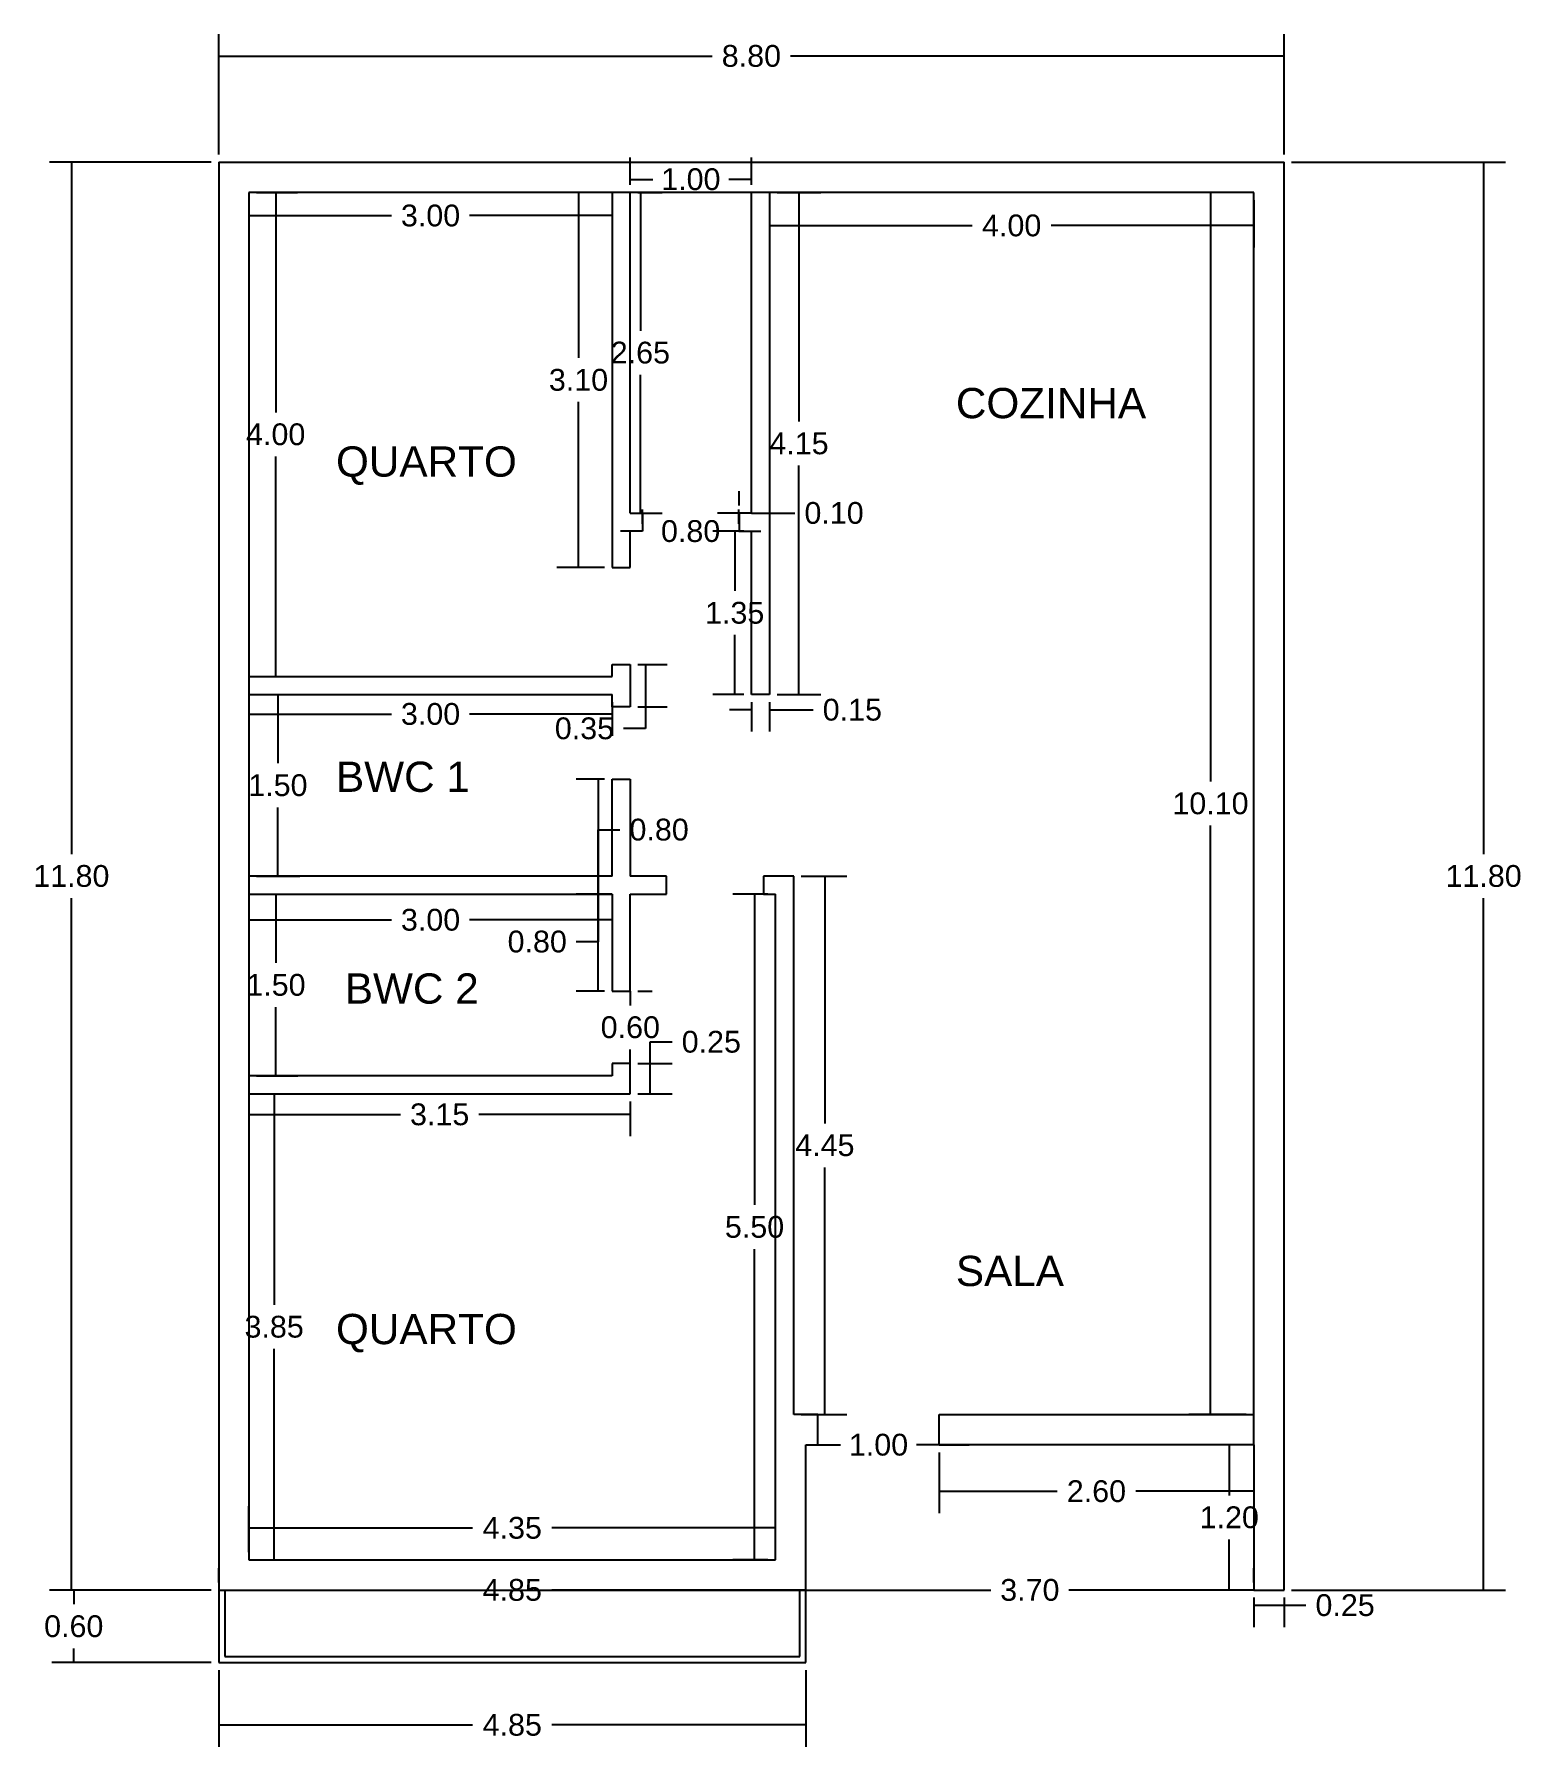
# Model space of a CAD drawing. Header units: millimetres. Extents: x 1992.9 to 2005.2, y 1732.9 to 1747.
import ezdxf

# ---------------------------------------------------------------- set-up
doc = ezdxf.new("R2010")
doc.units = ezdxf.units.MM
doc.styles.get("Standard").update_dxf_attribs({"font": 'arial.ttf'})
doc.dimstyles.new('COTAS', dxfattribs={"dimtxt": 0.18, "dimasz": 0.18, "dimexe": 0.18, "dimexo": 0.0625, "dimgap": 0.09, "dimtad": 0, "dimtih": 1, "dimtoh": 1, "dimzin": 0, "dimdsep": 46, "dimtxsty": 'Standard', "dimblk": 'NONE', "dimcen": 0.09, "dimclrt": 1, "dimadec": 0, "dimazin": 0, "dimtfac": 1, "dimtofl": 0, "dimtmove": 0, "dimatfit": 3, "dimfxl": 1, "dimtolj": 1, "dimtzin": 0, "dimarcsym": 0})

# ---------------------------------------------------------------- blocks, each defined once
blk = doc.blocks.new('*D4')
at = {"color": 0, "lineweight": -2, "transparency": 16777216}
for p, q in [((1994.46, 1746.037), (1994.46, 1747.032)), ((2003.26, 1746.037), (2003.26, 1747.032)), ((1994.46, 1746.852), (1998.536, 1746.852)), ((2003.26, 1746.852), (1999.184, 1746.852))]:
    blk.add_line(p, q, dxfattribs=at)
at = {"layer": 'Defpoints', "color": 0, "transparency": 16777216}
for p in [(2003.26, 1746.852), (1994.46, 1745.975), (2003.26, 1745.975)]:
    blk.add_point(p, dxfattribs=at)
at = {"color": 1, "transparency": 16777216, "insert": (1998.86, 1746.852), "char_height": 0.18, "attachment_point": 5}
blk.add_mtext('\\A1;8.80', dxfattribs=at)
blk = doc.blocks.new('_None')
blk = doc.blocks.new('*D5')
at = {"color": 0, "lineweight": -2, "transparency": 16777216}
for p, q in [((1994.397, 1745.975), (1993.063, 1745.975)), ((1993.243, 1745.975), (1993.243, 1740.257)), ((1993.243, 1734.175), (1993.243, 1739.893)), ((1994.397, 1734.175), (1993.063, 1734.175))]:
    blk.add_line(p, q, dxfattribs=at)
at = {"layer": 'Defpoints', "color": 0, "transparency": 16777216}
for p in [(1994.46, 1745.975), (1993.243, 1734.175), (1994.46, 1734.175)]:
    blk.add_point(p, dxfattribs=at)
at = {"color": 1, "transparency": 16777216, "insert": (1993.243, 1740.075), "char_height": 0.18, "attachment_point": 5}
blk.add_mtext('\\A1;11.80', dxfattribs=at)
blk = doc.blocks.new('*D6')
at = {"color": 0, "lineweight": -2, "transparency": 16777216}
for p, q in [((1994.397, 1734.175), (1993.083, 1734.175)), ((1993.263, 1734.175), (1993.263, 1734.057)), ((1993.263, 1733.575), (1993.263, 1733.693)), ((1994.397, 1733.575), (1993.083, 1733.575))]:
    blk.add_line(p, q, dxfattribs=at)
at = {"layer": 'Defpoints', "color": 0, "transparency": 16777216}
for p in [(1993.263, 1734.175), (1994.46, 1734.175), (1994.46, 1733.575)]:
    blk.add_point(p, dxfattribs=at)
at = {"color": 1, "transparency": 16777216, "insert": (1993.263, 1733.875), "char_height": 0.18, "attachment_point": 5}
blk.add_mtext('\\A1;0.60', dxfattribs=at)
blk = doc.blocks.new('*D7')
at = {"color": 0, "lineweight": -2, "transparency": 16777216}
for p, q in [((1994.46, 1733.512), (1994.46, 1732.88)), ((1999.31, 1733.512), (1999.31, 1732.88)), ((1994.46, 1733.06), (1996.557, 1733.06)), ((1999.31, 1733.06), (1997.213, 1733.06))]:
    blk.add_line(p, q, dxfattribs=at)
at = {"layer": 'Defpoints', "color": 0, "transparency": 16777216}
for p in [(1994.46, 1733.575), (1999.31, 1733.575), (1999.31, 1733.06)]:
    blk.add_point(p, dxfattribs=at)
at = {"color": 1, "transparency": 16777216, "insert": (1996.885, 1733.06), "char_height": 0.18, "attachment_point": 5}
blk.add_mtext('\\A1;4.85', dxfattribs=at)
blk = doc.blocks.new('*D8')
at = {"color": 0, "lineweight": -2, "transparency": 16777216}
for p, q in [((2002.947, 1745.725), (2002.472, 1745.725)), ((2002.652, 1745.725), (2002.652, 1740.857)), ((2002.652, 1735.625), (2002.652, 1740.493)), ((2002.947, 1735.625), (2002.472, 1735.625))]:
    blk.add_line(p, q, dxfattribs=at)
at = {"layer": 'Defpoints', "color": 0, "transparency": 16777216}
for p in [(2003.01, 1745.725), (2002.652, 1735.625), (2003.01, 1735.625)]:
    blk.add_point(p, dxfattribs=at)
at = {"color": 1, "transparency": 16777216, "insert": (2002.652, 1740.675), "char_height": 0.18, "attachment_point": 5}
blk.add_mtext('\\A1;10.10', dxfattribs=at)
blk = doc.blocks.new('*D9')
at = {"color": 0, "lineweight": -2, "transparency": 16777216}
for p, q in [((1999.01, 1745.662), (1999.01, 1745.271)), ((2003.01, 1745.662), (2003.01, 1745.271)), ((1999.01, 1745.451), (2000.683, 1745.451)), ((2003.01, 1745.451), (2001.337, 1745.451))]:
    blk.add_line(p, q, dxfattribs=at)
at = {"layer": 'Defpoints', "color": 0, "transparency": 16777216}
for p in [(1999.01, 1745.725), (2003.01, 1745.725), (2003.01, 1745.451)]:
    blk.add_point(p, dxfattribs=at)
at = {"color": 1, "transparency": 16777216, "insert": (2001.01, 1745.451), "char_height": 0.18, "attachment_point": 5}
blk.add_mtext('\\A1;4.00', dxfattribs=at)
blk = doc.blocks.new('*D10')
at = {"color": 0, "lineweight": -2, "transparency": 16777216}
for p, q in [((2003.322, 1745.975), (2005.088, 1745.975)), ((2004.908, 1745.975), (2004.908, 1740.257)), ((2004.908, 1734.175), (2004.908, 1739.893)), ((2003.322, 1734.175), (2005.088, 1734.175))]:
    blk.add_line(p, q, dxfattribs=at)
at = {"layer": 'Defpoints', "color": 0, "transparency": 16777216}
for p in [(2003.26, 1745.975), (2003.26, 1734.175), (2004.908, 1734.175)]:
    blk.add_point(p, dxfattribs=at)
at = {"color": 1, "transparency": 16777216, "insert": (2004.908, 1740.075), "char_height": 0.18, "attachment_point": 5}
blk.add_mtext('\\A1;11.80', dxfattribs=at)
blk = doc.blocks.new('*D11')
at = {"color": 0, "lineweight": -2, "transparency": 16777216}
for p, q in [((1994.71, 1745.662), (1994.71, 1745.353)), ((1994.71, 1745.533), (1995.887, 1745.533)), ((1997.71, 1745.533), (1996.533, 1745.533)), ((1997.71, 1745.662), (1997.71, 1745.353))]:
    blk.add_line(p, q, dxfattribs=at)
at = {"layer": 'Defpoints', "color": 0, "transparency": 16777216}
for p in [(1994.71, 1745.725), (1997.71, 1745.725), (1997.71, 1745.533)]:
    blk.add_point(p, dxfattribs=at)
at = {"color": 1, "transparency": 16777216, "insert": (1996.21, 1745.533), "char_height": 0.18, "attachment_point": 5}
blk.add_mtext('\\A1;3.00', dxfattribs=at)
blk = doc.blocks.new('*D12')
at = {"color": 0, "lineweight": -2, "transparency": 16777216}
for p, q in [((1994.772, 1745.725), (1995.111, 1745.725)), ((1994.931, 1745.725), (1994.931, 1743.907)), ((1994.931, 1741.725), (1994.931, 1743.543)), ((1994.772, 1741.725), (1995.111, 1741.725))]:
    blk.add_line(p, q, dxfattribs=at)
at = {"layer": 'Defpoints', "color": 0, "transparency": 16777216}
for p in [(1994.71, 1745.725), (1994.71, 1741.725), (1994.931, 1741.725)]:
    blk.add_point(p, dxfattribs=at)
at = {"color": 1, "transparency": 16777216, "insert": (1994.931, 1743.725), "char_height": 0.18, "attachment_point": 5}
blk.add_mtext('\\A1;4.00', dxfattribs=at)
blk = doc.blocks.new('*D13')
at = {"color": 0, "lineweight": -2, "transparency": 16777216}
for p, q in [((1994.772, 1741.575), (1995.129, 1741.575)), ((1994.949, 1741.575), (1994.949, 1741.007)), ((1994.949, 1740.075), (1994.949, 1740.643)), ((1994.772, 1740.075), (1995.129, 1740.075))]:
    blk.add_line(p, q, dxfattribs=at)
at = {"layer": 'Defpoints', "color": 0, "transparency": 16777216}
for p in [(1994.71, 1741.575), (1994.71, 1740.075), (1994.949, 1740.075)]:
    blk.add_point(p, dxfattribs=at)
at = {"color": 1, "transparency": 16777216, "insert": (1994.949, 1740.825), "char_height": 0.18, "attachment_point": 5}
blk.add_mtext('\\A1;1.50', dxfattribs=at)
blk = doc.blocks.new('*D14')
at = {"color": 0, "lineweight": -2, "transparency": 16777216}
for p, q in [((1994.772, 1739.925), (1995.113, 1739.925)), ((1994.933, 1739.925), (1994.933, 1739.357)), ((1994.933, 1738.425), (1994.933, 1738.993)), ((1994.772, 1738.425), (1995.113, 1738.425))]:
    blk.add_line(p, q, dxfattribs=at)
at = {"layer": 'Defpoints', "color": 0, "transparency": 16777216}
for p in [(1994.71, 1739.925), (1994.71, 1738.425), (1994.933, 1738.425)]:
    blk.add_point(p, dxfattribs=at)
at = {"color": 1, "transparency": 16777216, "insert": (1994.933, 1739.175), "char_height": 0.18, "attachment_point": 5}
blk.add_mtext('\\A1;1.50', dxfattribs=at)
blk = doc.blocks.new('*D15')
at = {"color": 0, "lineweight": -2, "transparency": 16777216}
for p, q in [((1994.772, 1738.275), (1995.098, 1738.275)), ((1994.918, 1738.275), (1994.918, 1736.532)), ((1994.918, 1734.425), (1994.918, 1736.168)), ((1994.772, 1734.425), (1995.098, 1734.425))]:
    blk.add_line(p, q, dxfattribs=at)
at = {"layer": 'Defpoints', "color": 0, "transparency": 16777216}
for p in [(1994.71, 1738.275), (1994.71, 1734.425), (1994.918, 1734.425)]:
    blk.add_point(p, dxfattribs=at)
at = {"color": 1, "transparency": 16777216, "insert": (1994.918, 1736.35), "char_height": 0.18, "attachment_point": 5}
blk.add_mtext('\\A1;3.85', dxfattribs=at)
blk = doc.blocks.new('*D16')
at = {"color": 0, "lineweight": -2, "transparency": 16777216}
for p, q in [((1994.71, 1734.487), (1994.71, 1734.868)), ((1999.06, 1734.487), (1999.06, 1734.868)), ((1994.71, 1734.688), (1996.557, 1734.688)), ((1999.06, 1734.688), (1997.213, 1734.688))]:
    blk.add_line(p, q, dxfattribs=at)
at = {"layer": 'Defpoints', "color": 0, "transparency": 16777216}
for p in [(1999.06, 1734.688), (1994.71, 1734.425), (1999.06, 1734.425)]:
    blk.add_point(p, dxfattribs=at)
at = {"color": 1, "transparency": 16777216, "insert": (1996.885, 1734.688), "char_height": 0.18, "attachment_point": 5}
blk.add_mtext('\\A1;4.35', dxfattribs=at)
blk = doc.blocks.new('*D17')
at = {"color": 0, "lineweight": -2, "transparency": 16777216}
for p, q in [((1994.46, 1734.237), (1994.46, 1734.355)), ((1999.31, 1734.237), (1999.31, 1734.355)), ((1994.46, 1734.175), (1996.557, 1734.175)), ((1999.31, 1734.175), (1997.213, 1734.175))]:
    blk.add_line(p, q, dxfattribs=at)
at = {"layer": 'Defpoints', "color": 0, "transparency": 16777216}
for p in [(1994.46, 1734.175), (1999.31, 1734.175), (1999.31, 1734.175)]:
    blk.add_point(p, dxfattribs=at)
at = {"color": 1, "transparency": 16777216, "insert": (1996.885, 1734.175), "char_height": 0.18, "attachment_point": 5}
blk.add_mtext('\\A1;4.85', dxfattribs=at)
blk = doc.blocks.new('*D18')
at = {"color": 0, "lineweight": -2, "transparency": 16777216}
for p, q in [((1994.71, 1741.512), (1994.71, 1741.234)), ((1997.71, 1741.512), (1997.71, 1741.234)), ((1994.71, 1741.414), (1995.887, 1741.414)), ((1997.71, 1741.414), (1996.533, 1741.414))]:
    blk.add_line(p, q, dxfattribs=at)
at = {"layer": 'Defpoints', "color": 0, "transparency": 16777216}
for p in [(1994.71, 1741.575), (1997.71, 1741.575), (1997.71, 1741.414)]:
    blk.add_point(p, dxfattribs=at)
at = {"color": 1, "transparency": 16777216, "insert": (1996.21, 1741.414), "char_height": 0.18, "attachment_point": 5}
blk.add_mtext('\\A1;3.00', dxfattribs=at)
blk = doc.blocks.new('*D19')
at = {"color": 0, "lineweight": -2, "transparency": 16777216}
for p, q in [((1994.71, 1739.862), (1994.71, 1739.533)), ((1997.71, 1739.862), (1997.71, 1739.533)), ((1994.71, 1739.713), (1995.887, 1739.713)), ((1997.71, 1739.713), (1996.533, 1739.713))]:
    blk.add_line(p, q, dxfattribs=at)
at = {"layer": 'Defpoints', "color": 0, "transparency": 16777216}
for p in [(1994.71, 1739.925), (1997.71, 1739.925), (1997.71, 1739.713)]:
    blk.add_point(p, dxfattribs=at)
at = {"color": 1, "transparency": 16777216, "insert": (1996.21, 1739.713), "char_height": 0.18, "attachment_point": 5}
blk.add_mtext('\\A1;3.00', dxfattribs=at)
blk = doc.blocks.new('*D20')
at = {"color": 0, "lineweight": -2, "transparency": 16777216}
for p, q in [((1994.71, 1738.212), (1994.71, 1737.925)), ((1997.86, 1738.212), (1997.86, 1737.925)), ((1994.71, 1738.105), (1995.961, 1738.105)), ((1997.86, 1738.105), (1996.609, 1738.105))]:
    blk.add_line(p, q, dxfattribs=at)
at = {"layer": 'Defpoints', "color": 0, "transparency": 16777216}
for p in [(1994.71, 1738.275), (1997.86, 1738.275), (1997.86, 1738.105)]:
    blk.add_point(p, dxfattribs=at)
at = {"color": 1, "transparency": 16777216, "insert": (1996.285, 1738.105), "char_height": 0.18, "attachment_point": 5}
blk.add_mtext('\\A1;3.15', dxfattribs=at)
blk = doc.blocks.new('*D21')
at = {"color": 0, "lineweight": -2, "transparency": 16777216}
for p, q in [((1997.86, 1745.787), (1997.86, 1746.013)), ((1998.86, 1745.787), (1998.86, 1746.013)), ((1997.86, 1745.833), (1998.045, 1745.833)), ((1998.86, 1745.833), (1998.675, 1745.833))]:
    blk.add_line(p, q, dxfattribs=at)
at = {"layer": 'Defpoints', "color": 0, "transparency": 16777216}
for p in [(1998.86, 1745.833), (1997.86, 1745.725), (1998.86, 1745.725)]:
    blk.add_point(p, dxfattribs=at)
at = {"color": 1, "transparency": 16777216, "insert": (1998.36, 1745.833), "char_height": 0.18, "attachment_point": 5}
blk.add_mtext('\\A1;1.00', dxfattribs=at)
blk = doc.blocks.new('*D24')
at = {"color": 0, "lineweight": -2, "transparency": 16777216}
for p, q in [((1999.072, 1745.725), (1999.433, 1745.725)), ((1999.253, 1745.725), (1999.253, 1743.832)), ((1999.253, 1741.575), (1999.253, 1743.468)), ((1999.072, 1741.575), (1999.433, 1741.575))]:
    blk.add_line(p, q, dxfattribs=at)
at = {"layer": 'Defpoints', "color": 0, "transparency": 16777216}
for p in [(1999.01, 1745.725), (1999.01, 1741.575), (1999.253, 1741.575)]:
    blk.add_point(p, dxfattribs=at)
at = {"color": 1, "transparency": 16777216, "insert": (1999.253, 1743.65), "char_height": 0.18, "attachment_point": 5}
blk.add_mtext('\\A1;4.15', dxfattribs=at)
blk = doc.blocks.new('*D25')
at = {"color": 0, "lineweight": -2, "transparency": 16777216}
for p, q in [((1997.922, 1745.725), (1998.123, 1745.725)), ((1997.943, 1745.725), (1997.943, 1744.582)), ((1997.943, 1743.075), (1997.943, 1744.218)), ((1997.922, 1743.075), (1998.123, 1743.075))]:
    blk.add_line(p, q, dxfattribs=at)
at = {"layer": 'Defpoints', "color": 0, "transparency": 16777216}
for p in [(1997.86, 1745.725), (1997.86, 1743.075), (1997.943, 1743.075)]:
    blk.add_point(p, dxfattribs=at)
at = {"color": 1, "transparency": 16777216, "insert": (1997.943, 1744.4), "char_height": 0.18, "attachment_point": 5}
blk.add_mtext('\\A1;2.65', dxfattribs=at)
blk = doc.blocks.new('*D26')
at = {"color": 0, "lineweight": -2, "transparency": 16777216}
for p, q in [((1997.647, 1745.725), (1997.252, 1745.725)), ((1997.432, 1745.725), (1997.432, 1744.357)), ((1997.432, 1742.625), (1997.432, 1743.993)), ((1997.647, 1742.625), (1997.252, 1742.625))]:
    blk.add_line(p, q, dxfattribs=at)
at = {"layer": 'Defpoints', "color": 0, "transparency": 16777216}
for p in [(1997.71, 1745.725), (1997.432, 1742.625), (1997.71, 1742.625)]:
    blk.add_point(p, dxfattribs=at)
at = {"color": 1, "transparency": 16777216, "insert": (1997.432, 1744.175), "char_height": 0.18, "attachment_point": 5}
blk.add_mtext('\\A1;3.10', dxfattribs=at)
blk = doc.blocks.new('*D27')
at = {"color": 0, "lineweight": -2, "transparency": 16777216}
for p, q in [((1998.797, 1742.925), (1998.542, 1742.925)), ((1998.722, 1742.925), (1998.722, 1742.432)), ((1998.722, 1741.575), (1998.722, 1742.068)), ((1998.797, 1741.575), (1998.542, 1741.575))]:
    blk.add_line(p, q, dxfattribs=at)
at = {"layer": 'Defpoints', "color": 0, "transparency": 16777216}
for p in [(1998.86, 1742.925), (1998.722, 1741.575), (1998.86, 1741.575)]:
    blk.add_point(p, dxfattribs=at)
at = {"color": 1, "transparency": 16777216, "insert": (1998.722, 1742.25), "char_height": 0.18, "attachment_point": 5}
blk.add_mtext('\\A1;1.35', dxfattribs=at)
blk = doc.blocks.new('*D28')
at = {"color": 0, "lineweight": -2, "transparency": 16777216}
for p, q in [((1998.86, 1741.449), (1998.68, 1741.449)), ((1998.86, 1741.512), (1998.86, 1741.269)), ((1999.01, 1741.512), (1999.01, 1741.269)), ((1999.01, 1741.449), (1999.37, 1741.449))]:
    blk.add_line(p, q, dxfattribs=at)
at = {"layer": 'Defpoints', "color": 0, "transparency": 16777216}
for p in [(1998.86, 1741.575), (1999.01, 1741.575), (1999.01, 1741.449)]:
    blk.add_point(p, dxfattribs=at)
at = {"color": 1, "transparency": 16777216, "insert": (1999.694, 1741.449), "char_height": 0.18, "attachment_point": 5}
blk.add_mtext('\\A1;0.15', dxfattribs=at)
blk = doc.blocks.new('*D29')
at = {"color": 0, "lineweight": -2, "transparency": 16777216}
for p, q in [((1999.272, 1740.075), (1999.647, 1740.075)), ((1999.467, 1740.075), (1999.467, 1738.031)), ((1999.467, 1735.625), (1999.467, 1737.668)), ((1999.272, 1735.625), (1999.647, 1735.625))]:
    blk.add_line(p, q, dxfattribs=at)
at = {"layer": 'Defpoints', "color": 0, "transparency": 16777216}
for p in [(1999.21, 1740.075), (1999.21, 1735.625), (1999.467, 1735.625)]:
    blk.add_point(p, dxfattribs=at)
at = {"color": 1, "transparency": 16777216, "insert": (1999.467, 1737.85), "char_height": 0.18, "attachment_point": 5}
blk.add_mtext('\\A1;4.45', dxfattribs=at)
blk = doc.blocks.new('*D30')
at = {"color": 0, "lineweight": -2, "transparency": 16777216}
for p, q in [((1998.997, 1739.925), (1998.706, 1739.925)), ((1998.886, 1739.925), (1998.886, 1737.357)), ((1998.886, 1734.425), (1998.886, 1736.993)), ((1998.997, 1734.425), (1998.706, 1734.425))]:
    blk.add_line(p, q, dxfattribs=at)
at = {"layer": 'Defpoints', "color": 0, "transparency": 16777216}
for p in [(1999.06, 1739.925), (1998.886, 1734.425), (1999.06, 1734.425)]:
    blk.add_point(p, dxfattribs=at)
at = {"color": 1, "transparency": 16777216, "insert": (1998.886, 1737.175), "char_height": 0.18, "attachment_point": 5}
blk.add_mtext('\\A1;5.50', dxfattribs=at)
blk = doc.blocks.new('*D31')
at = {"color": 0, "lineweight": -2, "transparency": 16777216}
for p, q in [((1997.647, 1740.875), (1997.414, 1740.875)), ((1997.594, 1740.875), (1997.594, 1740.075)), ((1997.647, 1740.075), (1997.414, 1740.075)), ((1997.594, 1740.075), (1997.594, 1739.533)), ((1997.594, 1739.533), (1997.414, 1739.533))]:
    blk.add_line(p, q, dxfattribs=at)
at = {"layer": 'Defpoints', "color": 0, "transparency": 16777216}
for p in [(1997.71, 1740.875), (1997.594, 1740.075), (1997.71, 1740.075)]:
    blk.add_point(p, dxfattribs=at)
at = {"color": 1, "transparency": 16777216, "insert": (1997.091, 1739.533), "char_height": 0.18, "attachment_point": 5}
blk.add_mtext('\\A1;0.80', dxfattribs=at)
blk = doc.blocks.new('*D32')
at = {"color": 0, "lineweight": -2, "transparency": 16777216}
for p, q in [((1997.594, 1739.925), (1997.594, 1740.458)), ((1997.594, 1740.458), (1997.774, 1740.458)), ((1997.647, 1739.925), (1997.414, 1739.925)), ((1997.594, 1739.125), (1997.594, 1739.925)), ((1997.647, 1739.125), (1997.414, 1739.125))]:
    blk.add_line(p, q, dxfattribs=at)
at = {"layer": 'Defpoints', "color": 0, "transparency": 16777216}
for p in [(1997.594, 1739.925), (1997.71, 1739.925), (1997.71, 1739.125)]:
    blk.add_point(p, dxfattribs=at)
at = {"color": 1, "transparency": 16777216, "insert": (1998.098, 1740.458), "char_height": 0.18, "attachment_point": 5}
blk.add_mtext('\\A1;0.80', dxfattribs=at)
blk = doc.blocks.new('*D34')
at = {"color": 0, "lineweight": -2, "transparency": 16777216}
for p, q in [((1998.76, 1743.137), (1998.76, 1743.255)), ((1998.86, 1743.137), (1998.86, 1743.255)), ((1998.76, 1743.075), (1998.58, 1743.075)), ((1998.86, 1743.075), (1999.22, 1743.075))]:
    blk.add_line(p, q, dxfattribs=at)
at = {"layer": 'Defpoints', "color": 0, "transparency": 16777216}
for p in [(1998.76, 1743.075), (1998.86, 1743.075), (1998.86, 1743.075)]:
    blk.add_point(p, dxfattribs=at)
at = {"color": 1, "transparency": 16777216, "insert": (1999.543, 1743.075), "char_height": 0.18, "attachment_point": 5}
blk.add_mtext('\\A1;0.10', dxfattribs=at)
blk = doc.blocks.new('*D35')
at = {"color": 0, "lineweight": -2, "transparency": 16777216}
for p, q in [((1997.922, 1741.825), (1998.165, 1741.825)), ((1997.985, 1741.825), (1997.985, 1741.475)), ((1997.922, 1741.475), (1998.165, 1741.475)), ((1997.985, 1741.475), (1997.985, 1741.295)), ((1997.985, 1741.295), (1997.805, 1741.295))]:
    blk.add_line(p, q, dxfattribs=at)
at = {"layer": 'Defpoints', "color": 0, "transparency": 16777216}
for p in [(1997.86, 1741.825), (1997.86, 1741.475), (1997.985, 1741.475)]:
    blk.add_point(p, dxfattribs=at)
at = {"color": 1, "transparency": 16777216, "insert": (1997.481, 1741.295), "char_height": 0.18, "attachment_point": 5}
blk.add_mtext('\\A1;0.35', dxfattribs=at)
blk = doc.blocks.new('*D36')
at = {"color": 0, "lineweight": -2, "transparency": 16777216}
for p, q in [((1998.025, 1738.525), (1998.025, 1738.705)), ((1998.025, 1738.705), (1998.205, 1738.705)), ((1997.922, 1738.525), (1998.205, 1738.525)), ((1998.025, 1738.275), (1998.025, 1738.525)), ((1997.922, 1738.275), (1998.205, 1738.275))]:
    blk.add_line(p, q, dxfattribs=at)
at = {"layer": 'Defpoints', "color": 0, "transparency": 16777216}
for p in [(1997.86, 1738.525), (1998.025, 1738.525), (1997.86, 1738.275)]:
    blk.add_point(p, dxfattribs=at)
at = {"color": 1, "transparency": 16777216, "insert": (1998.529, 1738.705), "char_height": 0.18, "attachment_point": 5}
blk.add_mtext('\\A1;0.25', dxfattribs=at)
blk = doc.blocks.new('*D37')
at = {"color": 0, "lineweight": -2, "transparency": 16777216}
for p, q in [((1997.86, 1739.125), (1997.86, 1739.007)), ((1997.922, 1739.125), (1998.04, 1739.125)), ((1997.86, 1738.525), (1997.86, 1738.643)), ((1997.922, 1738.525), (1998.04, 1738.525))]:
    blk.add_line(p, q, dxfattribs=at)
at = {"layer": 'Defpoints', "color": 0, "transparency": 16777216}
for p in [(1997.86, 1739.125), (1997.86, 1738.525), (1997.86, 1738.525)]:
    blk.add_point(p, dxfattribs=at)
at = {"color": 1, "transparency": 16777216, "insert": (1997.86, 1738.825), "char_height": 0.18, "attachment_point": 5}
blk.add_mtext('\\A1;0.60', dxfattribs=at)
blk = doc.blocks.new('*D38')
at = {"color": 0, "lineweight": -2, "transparency": 16777216}
for p, q in [((1999.41, 1735.437), (1999.41, 1735.555)), ((2000.41, 1735.437), (2000.41, 1735.555)), ((1999.41, 1735.375), (1999.595, 1735.375)), ((2000.41, 1735.375), (2000.225, 1735.375))]:
    blk.add_line(p, q, dxfattribs=at)
at = {"layer": 'Defpoints', "color": 0, "transparency": 16777216}
for p in [(1999.41, 1735.375), (2000.41, 1735.375), (2000.41, 1735.375)]:
    blk.add_point(p, dxfattribs=at)
at = {"color": 1, "transparency": 16777216, "insert": (1999.91, 1735.375), "char_height": 0.18, "attachment_point": 5}
blk.add_mtext('\\A1;1.00', dxfattribs=at)
blk = doc.blocks.new('*D39')
at = {"color": 0, "lineweight": -2, "transparency": 16777216}
for p, q in [((2000.41, 1735.312), (2000.41, 1734.811)), ((2003.01, 1735.312), (2003.01, 1734.811)), ((2000.41, 1734.991), (2001.385, 1734.991)), ((2003.01, 1734.991), (2002.035, 1734.991))]:
    blk.add_line(p, q, dxfattribs=at)
at = {"layer": 'Defpoints', "color": 0, "transparency": 16777216}
for p in [(2000.41, 1735.375), (2003.01, 1735.375), (2003.01, 1734.991)]:
    blk.add_point(p, dxfattribs=at)
at = {"color": 1, "transparency": 16777216, "insert": (2001.71, 1734.991), "char_height": 0.18, "attachment_point": 5}
blk.add_mtext('\\A1;2.60', dxfattribs=at)
blk = doc.blocks.new('*D40')
at = {"color": 0, "lineweight": -2, "transparency": 16777216}
for p, q in [((2003.01, 1734.112), (2003.01, 1733.869)), ((2003.26, 1734.112), (2003.26, 1733.869)), ((2003.01, 1734.049), (2003.26, 1734.049)), ((2003.26, 1734.049), (2003.44, 1734.049))]:
    blk.add_line(p, q, dxfattribs=at)
at = {"layer": 'Defpoints', "color": 0, "transparency": 16777216}
for p in [(2003.01, 1734.175), (2003.26, 1734.175), (2003.26, 1734.049)]:
    blk.add_point(p, dxfattribs=at)
at = {"color": 1, "transparency": 16777216, "insert": (2003.764, 1734.049), "char_height": 0.18, "attachment_point": 5}
blk.add_mtext('\\A1;0.25', dxfattribs=at)
blk = doc.blocks.new('*D41')
at = {"color": 0, "lineweight": -2, "transparency": 16777216}
for p, q in [((1999.31, 1734.237), (1999.31, 1734.355)), ((2003.01, 1734.237), (2003.01, 1734.355)), ((1999.31, 1734.175), (2000.837, 1734.175)), ((2003.01, 1734.175), (2001.483, 1734.175))]:
    blk.add_line(p, q, dxfattribs=at)
at = {"layer": 'Defpoints', "color": 0, "transparency": 16777216}
for p in [(1999.31, 1734.175), (1999.31, 1734.175), (2003.01, 1734.175)]:
    blk.add_point(p, dxfattribs=at)
at = {"color": 1, "transparency": 16777216, "insert": (2001.16, 1734.175), "char_height": 0.18, "attachment_point": 5}
blk.add_mtext('\\A1;3.70', dxfattribs=at)
blk = doc.blocks.new('*D42')
at = {"color": 0, "lineweight": -2, "transparency": 16777216}
for p, q in [((1997.96, 1742.987), (1997.96, 1743.105)), ((1998.757, 1742.987), (1998.757, 1743.105)), ((1997.96, 1742.925), (1997.78, 1742.925)), ((1998.757, 1742.925), (1998.937, 1742.925))]:
    blk.add_line(p, q, dxfattribs=at)
at = {"layer": 'Defpoints', "color": 0, "transparency": 16777216}
for p in [(1997.96, 1742.925), (1998.757, 1742.925), (1998.757, 1742.925)]:
    blk.add_point(p, dxfattribs=at)
at = {"color": 1, "transparency": 16777216, "insert": (1998.358, 1742.925), "char_height": 0.18, "attachment_point": 5}
blk.add_mtext('\\A1;0.80', dxfattribs=at)
blk = doc.blocks.new('*D44')
at = {"color": 0, "lineweight": -2, "transparency": 16777216}
for p, q in [((2002.947, 1735.375), (2002.627, 1735.375)), ((2002.807, 1735.375), (2002.807, 1734.957)), ((2002.807, 1734.175), (2002.807, 1734.593)), ((2002.947, 1734.175), (2002.627, 1734.175))]:
    blk.add_line(p, q, dxfattribs=at)
at = {"layer": 'Defpoints', "color": 0, "transparency": 16777216}
for p in [(2003.01, 1735.375), (2002.807, 1734.175), (2003.01, 1734.175)]:
    blk.add_point(p, dxfattribs=at)
at = {"color": 1, "transparency": 16777216, "insert": (2002.807, 1734.775), "char_height": 0.18, "attachment_point": 5}
blk.add_mtext('\\A1;1.20', dxfattribs=at)

msp = doc.modelspace()

# ---------------------------------------------------------------- linework, layer by layer
for p, q in [((1994.46, 1745.975), (1994.46, 1734.175)), ((1994.46, 1745.975), (2003.26, 1745.975)), ((2003.26, 1734.175), (2003.26, 1745.975)), ((1997.71, 1745.725), (1994.71, 1745.725)), ((1994.71, 1745.725), (1994.71, 1741.725)), ((1997.86, 1745.725), (1997.71, 1745.725)), ((1997.71, 1745.725), (1997.71, 1742.625)), ((1998.86, 1745.725), (1997.86, 1745.725)), ((1997.86, 1743.075), (1997.86, 1745.725)), ((1999.01, 1745.725), (1998.86, 1745.725)), ((1998.86, 1743.075), (1998.86, 1745.725)), ((2003.01, 1745.725), (1999.01, 1745.725)), ((1999.01, 1745.725), (1999.01, 1741.575)), ((2003.01, 1735.625), (2003.01, 1745.725)), ((1997.86, 1743.075), (1997.96, 1743.075)), ((1997.96, 1743.075), (1997.96, 1742.925)), ((1998.86, 1743.075), (1998.76, 1743.075)), ((1998.76, 1743.075), (1998.76, 1742.925)), ((1997.86, 1742.625), (1997.86, 1742.925)), ((1997.96, 1742.925), (1997.86, 1742.925)), ((1998.76, 1742.925), (1998.86, 1742.925)), ((1998.86, 1741.575), (1998.86, 1742.925)), ((1997.71, 1742.625), (1997.86, 1742.625)), ((1994.71, 1741.725), (1994.71, 1741.575)), ((1994.71, 1741.725), (1997.71, 1741.725)), ((1997.71, 1741.725), (1997.71, 1741.825)), ((1997.71, 1741.825), (1997.86, 1741.825)), ((1997.86, 1741.825), (1997.86, 1741.475)), ((1994.71, 1741.575), (1994.71, 1740.075)), ((1994.71, 1741.575), (1997.71, 1741.575)), ((1997.71, 1741.475), (1997.71, 1741.575)), ((1999.01, 1741.575), (1998.86, 1741.575)), ((1997.86, 1741.475), (1997.71, 1741.475)), ((1997.71, 1740.075), (1997.71, 1740.875)), ((1997.71, 1740.875), (1997.86, 1740.875)), ((1997.86, 1740.875), (1997.86, 1740.075)), ((1994.71, 1740.075), (1994.71, 1739.925)), ((1997.71, 1740.075), (1994.71, 1740.075)), ((1998.16, 1740.075), (1997.86, 1740.075)), ((1998.16, 1739.925), (1998.16, 1740.075)), ((1999.21, 1740.075), (1998.96, 1740.075)), ((1998.96, 1740.075), (1998.96, 1739.925)), ((1999.21, 1735.625), (1999.21, 1740.075)), ((1994.71, 1739.925), (1994.71, 1738.425)), ((1994.71, 1739.925), (1997.71, 1739.925)), ((1997.71, 1739.925), (1997.56, 1739.925)), ((1997.71, 1739.925), (1997.71, 1739.125)), ((1997.86, 1739.125), (1997.86, 1739.925)), ((1997.86, 1739.925), (1998.16, 1739.925)), ((1998.96, 1739.925), (1999.06, 1739.925)), ((1999.06, 1734.425), (1999.06, 1739.925)), ((1997.71, 1739.125), (1997.86, 1739.125)), ((1997.86, 1738.525), (1997.71, 1738.525)), ((1997.71, 1738.525), (1997.71, 1738.425)), ((1997.86, 1738.275), (1997.86, 1738.525)), ((1994.71, 1738.425), (1994.71, 1738.275)), ((1997.71, 1738.425), (1994.71, 1738.425)), ((1994.71, 1738.275), (1994.71, 1734.425)), ((1994.71, 1738.275), (1997.86, 1738.275)), ((1999.41, 1735.625), (1999.21, 1735.625)), ((1999.41, 1735.375), (1999.41, 1735.625)), ((2000.41, 1735.375), (2000.41, 1735.625)), ((2000.41, 1735.625), (2003.01, 1735.625)), ((2003.01, 1735.375), (2003.01, 1735.625)), ((1999.31, 1734.175), (1999.31, 1735.375)), ((1999.31, 1735.375), (1999.41, 1735.375)), ((2003.01, 1735.375), (2000.41, 1735.375)), ((2000.41, 1735.375), (2000.66, 1735.375)), ((2003.01, 1735.375), (2003.01, 1734.175)), ((1994.71, 1734.425), (1999.06, 1734.425)), ((1994.46, 1734.175), (1994.51, 1734.175)), ((1994.46, 1734.175), (1994.46, 1733.575)), ((1994.46, 1734.175), (1999.31, 1734.175)), ((1994.51, 1734.175), (1994.51, 1733.625)), ((1999.26, 1733.625), (1999.26, 1734.175)), ((1999.31, 1733.575), (1999.31, 1734.175)), ((2003.01, 1734.175), (2003.26, 1734.175)), ((1994.46, 1733.575), (1999.31, 1733.575)), ((1994.51, 1733.625), (1999.26, 1733.625))]:
    msp.add_line(p, q)

# ---------------------------------------------------------------- texts
at = {"char_height": 0.25, "attachment_point": 1}
for s, insert in [('COZINHA', (2000.549, 1744.109)), ('QUARTO', (1995.429, 1743.626)), ('BWC 1', (1995.429, 1741.021)), ('BWC 2', (1995.502, 1739.271)), ('SALA', (2000.549, 1736.937)), ('QUARTO', (1995.429, 1736.457))]:
    msp.add_mtext_dynamic_manual_height_columns(s, width=3, gutter_width=12.5, heights=[0], dxfattribs=dict(at, insert=insert))

# ---------------------------------------------------------------- dimensions: what is measured, and where the dimension line sits
for base, p1, p2, picture, middle in [((2003.26, 1746.852), (1994.46, 1745.975), (2003.26, 1745.975), '*D4', (1998.86, 1746.852)), ((1998.86, 1745.833), (1997.86, 1745.725), (1998.86, 1745.725), '*D21', (1998.36, 1745.833)), ((1997.71, 1745.533), (1994.71, 1745.725), (1997.71, 1745.725), '*D11', (1996.21, 1745.533)), ((2003.01, 1745.451), (1999.01, 1745.725), (2003.01, 1745.725), '*D9', (2001.01, 1745.451)), ((1998.86, 1743.075), (1998.76, 1743.075), (1998.86, 1743.075), '*D34', (1999.543, 1743.075)), ((1998.757, 1742.925), (1997.96, 1742.925), (1998.757, 1742.925), '*D42', (1998.358, 1742.925)), ((1997.71, 1741.414), (1994.71, 1741.575), (1997.71, 1741.575), '*D18', (1996.21, 1741.414)), ((1999.01, 1741.449), (1998.86, 1741.575), (1999.01, 1741.575), '*D28', (1999.694, 1741.449)), ((1997.71, 1739.713), (1994.71, 1739.925), (1997.71, 1739.925), '*D19', (1996.21, 1739.713)), ((1997.86, 1738.105), (1994.71, 1738.275), (1997.86, 1738.275), '*D20', (1996.285, 1738.105)), ((2000.41, 1735.375), (1999.41, 1735.375), (2000.41, 1735.375), '*D38', (1999.91, 1735.375)), ((2003.01, 1734.991), (2000.41, 1735.375), (2003.01, 1735.375), '*D39', (2001.71, 1734.991)), ((1999.06, 1734.688), (1994.71, 1734.425), (1999.06, 1734.425), '*D16', (1996.885, 1734.688)), ((1999.31, 1734.175), (1994.46, 1734.175), (1999.31, 1734.175), '*D17', (1996.885, 1734.175)), ((1999.31, 1734.175), (2003.01, 1734.175), (1999.31, 1734.175), '*D41', (2001.16, 1734.175)), ((2003.26, 1734.049), (2003.01, 1734.175), (2003.26, 1734.175), '*D40', (2003.764, 1734.049)), ((1999.31, 1733.06), (1994.46, 1733.575), (1999.31, 1733.575), '*D7', (1996.885, 1733.06))]:
    dim = msp.add_linear_dim(base=base, p1=p1, p2=p2, dimstyle='COTAS')
    dim.commit()
    dim.dimension.update_dxf_attribs({"geometry": picture, "text_midpoint": middle})
for base, p1, p2, picture, middle in [((1993.243, 1734.175), (1994.46, 1745.975), (1994.46, 1734.175), '*D5', (1993.243, 1740.075)), ((2004.908, 1734.175), (2003.26, 1745.975), (2003.26, 1734.175), '*D10', (2004.908, 1740.075)), ((1994.931, 1741.725), (1994.71, 1745.725), (1994.71, 1741.725), '*D12', (1994.931, 1743.725)), ((1997.432, 1742.625), (1997.71, 1745.725), (1997.71, 1742.625), '*D26', (1997.432, 1744.175)), ((1997.943, 1743.075), (1997.86, 1745.725), (1997.86, 1743.075), '*D25', (1997.943, 1744.4)), ((1999.253, 1741.575), (1999.01, 1745.725), (1999.01, 1741.575), '*D24', (1999.253, 1743.65)), ((2002.652, 1735.625), (2003.01, 1745.725), (2003.01, 1735.625), '*D8', (2002.652, 1740.675)), ((1998.722, 1741.575), (1998.86, 1742.925), (1998.86, 1741.575), '*D27', (1998.722, 1742.25)), ((1997.985, 1741.475), (1997.86, 1741.825), (1997.86, 1741.475), '*D35', (1997.481, 1741.295)), ((1994.949, 1740.075), (1994.71, 1741.575), (1994.71, 1740.075), '*D13', (1994.949, 1740.825)), ((1999.467, 1735.625), (1999.21, 1740.075), (1999.21, 1735.625), '*D29', (1999.467, 1737.85)), ((1998.886, 1734.425), (1999.06, 1739.925), (1999.06, 1734.425), '*D30', (1998.886, 1737.175)), ((1997.86, 1738.525), (1997.86, 1739.125), (1997.86, 1738.525), '*D37', (1997.86, 1738.825)), ((1998.025, 1738.525), (1997.86, 1738.275), (1997.86, 1738.525), '*D36', (1998.529, 1738.705)), ((1994.918, 1734.425), (1994.71, 1738.275), (1994.71, 1734.425), '*D15', (1994.918, 1736.35)), ((2002.807, 1734.175), (2003.01, 1735.375), (2003.01, 1734.175), '*D44', (2002.807, 1734.775)), ((1993.263, 1734.175), (1994.46, 1733.575), (1994.46, 1734.175), '*D6', (1993.263, 1733.875))]:
    dim = msp.add_linear_dim(base=base, p1=p1, p2=p2, angle=90, dimstyle='COTAS')
    dim.commit()
    dim.dimension.update_dxf_attribs({"geometry": picture, "text_midpoint": middle})
for base, p1, p2, picture, middle in [((1997.594, 1740.075), (1997.71, 1740.875), (1997.71, 1740.075), '*D31', (1997.091, 1739.533)), ((1997.594, 1739.925), (1997.71, 1739.125), (1997.71, 1739.925), '*D32', (1998.098, 1740.458)), ((1994.933, 1738.425), (1994.71, 1739.925), (1994.71, 1738.425), '*D14', (1994.933, 1739.175))]:
    dim = msp.add_linear_dim(base=base, p1=p1, p2=p2, angle=90, dimstyle='COTAS')
    dim.commit()
    dim.dimension.update_dxf_attribs({"geometry": picture, "text_midpoint": middle, "dimtype": 160})

doc.saveas('drawing.dxf')
